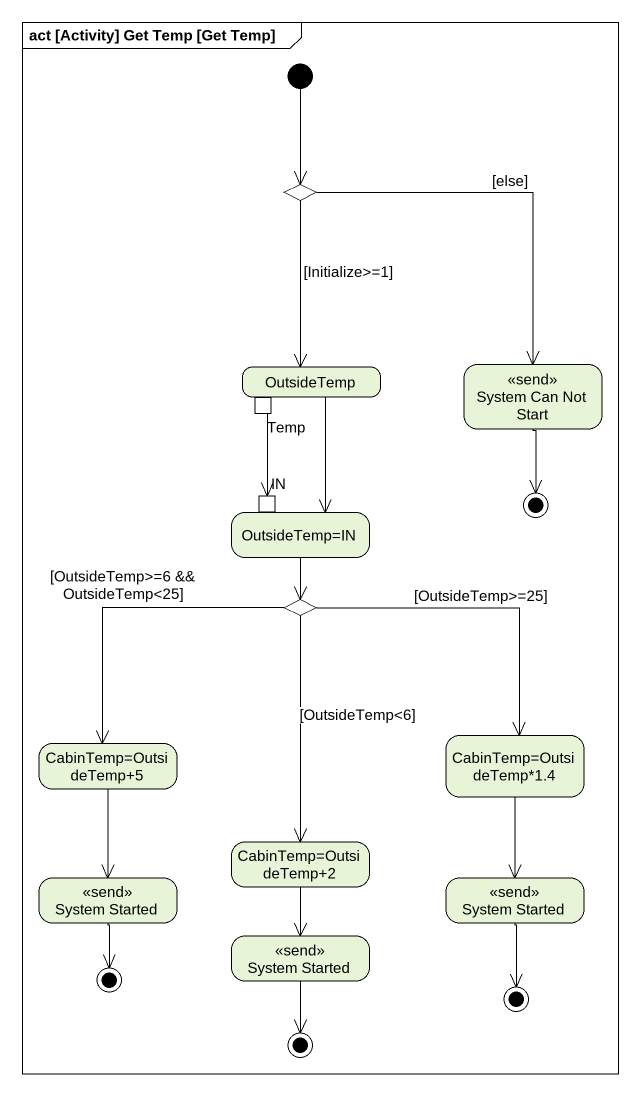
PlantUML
@startuml
mainframe act [Activity] Get Temp [Get Temp]
hide empty description
state choice1 <<choice>>
state OutsideTemp {
  state Temp <<outputPin>>
}
state "System Can Not Start" as System_Can_Not_Start <<send>>
state "OutsideTemp=IN" as OutsideTemp_IN {
  state IN <<inputPin>>
}
state final1 <<end>>
state choice2 <<choice>>
state "CabinTemp=OutsideTemp+5" as CabinTemp_OutsideTemp_5
state "CabinTemp=OutsideTemp*1.4" as CabinTemp_OutsideTemp_1_4
state "System Started" as System_Started <<send>>
state "CabinTemp=OutsideTemp+2" as CabinTemp_OutsideTemp_2
state "System Started" as System_Started_2 <<send>>
state "System Started" as System_Started_3 <<send>>
state final2 <<end>>
state final3 <<end>>
state final4 <<end>>
[*] --> choice1
choice1 --> OutsideTemp : [Initialize>=1]
choice1 --> System_Can_Not_Start : [else]
OutsideTemp --> OutsideTemp_IN
Temp --> IN
System_Can_Not_Start --> final1
OutsideTemp_IN --> choice2
choice2 --> CabinTemp_OutsideTemp_5 : [OutsideTemp>=6 && OutsideTemp<25]
choice2 --> CabinTemp_OutsideTemp_1_4 : [OutsideTemp>=25]
choice2 --> CabinTemp_OutsideTemp_2 : [OutsideTemp<6]
CabinTemp_OutsideTemp_5 --> System_Started
CabinTemp_OutsideTemp_1_4 --> System_Started_2
System_Started --> final2
CabinTemp_OutsideTemp_2 --> System_Started_3
System_Started_2 --> final3
System_Started_3 --> final4
@enduml
